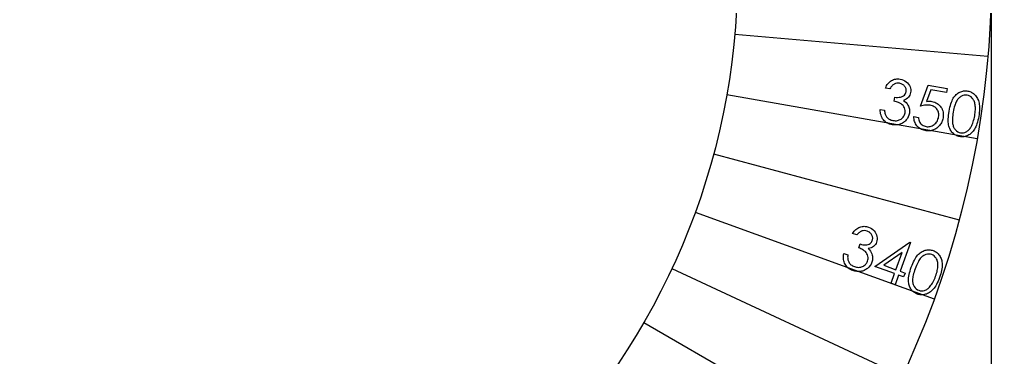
# Model space of a CAD drawing. Header units: millimetres. Extents: x 0 to 150, y -15 to 295.
# Drawn here: x 73.5 to 150, y 114.7 to 141.4 of the extents above; entities that cross this region are included whole.
import ezdxf

# ---------------------------------------------------------------- set-up
doc = ezdxf.new("R2010")
doc.units = ezdxf.units.MM

msp = doc.modelspace()

# ---------------------------------------------------------------- linework, layer by layer
at = {"color": 7, "linetype": 'Continuous', "lineweight": 25}
msp.add_line((150, 39.8), (150, 220), dxfattribs=at)
at = {"color": 7, "linetype": 'Continuous'}
for p, q in [((129.791, 140.206), (149.715, 138.463)), ((129.164, 135.449), (148.861, 131.976)), ((128.126, 130.765), (147.444, 125.589)), ((126.683, 126.189), (145.477, 119.348)), ((124.847, 121.756), (142.973, 113.304)), ((122.631, 117.5), (139.952, 107.5))]:
    msp.add_line(p, q, dxfattribs=at)
at = {"color": 7, "linetype": 'Continuous', "flags": 128}
for points in [[(141.999, 135.892), (141.65, 135.953), (141.65, 135.953), (141.695, 136.052), (141.744, 136.142), (141.797, 136.226), (141.855, 136.303), (141.917, 136.373), (141.983, 136.435), (142.054, 136.491), (142.129, 136.54), (142.208, 136.581), (142.288, 136.615), (142.37, 136.641), (142.454, 136.659), (142.539, 136.669), (142.626, 136.672), (142.715, 136.667), (142.806, 136.655), (142.806, 136.655), (142.936, 136.624), (143.059, 136.579), (143.174, 136.519), (143.282, 136.445), (143.38, 136.359), (143.463, 136.265), (143.53, 136.164), (143.583, 136.053), (143.62, 135.939), (143.641, 135.825), (143.645, 135.712), (143.633, 135.599), (143.633, 135.599), (143.607, 135.493), (143.569, 135.395), (143.517, 135.305), (143.454, 135.223), (143.377, 135.149), (143.287, 135.084), (143.186, 135.027), (143.071, 134.977), (143.071, 134.977), (143.179, 134.901), (143.273, 134.815), (143.355, 134.719), (143.423, 134.614), (143.423, 134.614), (143.463, 134.536), (143.496, 134.457), (143.522, 134.377), (143.54, 134.297), (143.55, 134.215), (143.554, 134.133), (143.55, 134.05), (143.538, 133.966), (143.538, 133.966), (143.503, 133.824), (143.45, 133.689), (143.378, 133.561), (143.287, 133.439), (143.236, 133.382), (143.182, 133.329), (143.125, 133.281), (143.066, 133.237), (143.003, 133.197), (142.938, 133.162), (142.869, 133.131), (142.798, 133.105), (142.651, 133.066), (142.499, 133.047), (142.342, 133.046), (142.18, 133.066), (142.18, 133.066), (142.072, 133.089), (141.971, 133.119), (141.876, 133.156), (141.786, 133.201), (141.703, 133.252), (141.626, 133.311), (141.554, 133.377), (141.488, 133.45), (141.429, 133.53), (141.379, 133.616), (141.335, 133.708), (141.3, 133.807), (141.272, 133.912), (141.252, 134.023), (141.24, 134.14), (141.235, 134.264), (141.235, 134.264), (141.57, 134.206), (141.57, 134.206), (141.579, 134.121), (141.591, 134.042), (141.607, 133.969), (141.626, 133.901), (141.649, 133.837), (141.675, 133.779), (141.705, 133.727), (141.738, 133.68), (141.738, 133.68), (141.785, 133.626), (141.836, 133.577), (141.892, 133.535), (141.953, 133.497), (142.019, 133.464), (142.089, 133.436), (142.164, 133.414), (142.243, 133.397), (142.243, 133.397), (142.335, 133.385), (142.422, 133.38), (142.507, 133.382), (142.588, 133.394), (142.666, 133.412), (142.74, 133.439), (142.811, 133.472), (142.879, 133.514), (142.942, 133.562), (142.999, 133.613), (143.048, 133.668), (143.091, 133.727), (143.128, 133.789), (143.158, 133.855), (143.181, 133.924), (143.197, 133.997), (143.197, 133.997), (143.207, 134.097), (143.203, 134.196), (143.184, 134.294), (143.15, 134.391), (143.103, 134.484), (143.045, 134.567), (142.975, 134.642), (142.894, 134.707), (142.847, 134.737), (142.794, 134.766), (142.733, 134.794), (142.666, 134.821), (142.592, 134.847), (142.511, 134.872), (142.422, 134.897), (142.328, 134.92), (142.328, 134.92), (142.383, 135.233), (142.383, 135.233), (142.499, 135.219), (142.611, 135.214), (142.719, 135.222), (142.825, 135.24), (142.922, 135.268), (143.008, 135.305), (143.081, 135.349), (143.142, 135.401), (143.191, 135.46), (143.231, 135.524), (143.26, 135.592), (143.278, 135.665), (143.278, 135.665), (143.285, 135.72), (143.286, 135.774), (143.281, 135.828), (143.271, 135.881), (143.254, 135.932), (143.231, 135.982), (143.203, 136.032), (143.168, 136.081), (143.129, 136.127), (143.086, 136.169), (143.039, 136.206), (142.989, 136.239), (142.935, 136.267), (142.877, 136.29), (142.814, 136.309), (142.748, 136.323), (142.748, 136.323), (142.64, 136.334), (142.537, 136.329), (142.438, 136.305), (142.345, 136.266), (142.299, 136.24), (142.255, 136.207), (142.211, 136.169), (142.168, 136.125), (142.124, 136.075), (142.082, 136.02), (142.04, 135.959), (141.999, 135.892)], [(146.499, 135.916), (146.442, 135.59), (146.442, 135.59), (145.225, 135.805), (145.225, 135.805), (144.891, 134.904), (144.891, 134.904), (145.005, 134.913), (145.111, 134.915), (145.212, 134.91), (145.304, 134.897), (145.304, 134.897), (145.418, 134.872), (145.524, 134.838), (145.623, 134.795), (145.717, 134.744), (145.802, 134.684), (145.881, 134.614), (145.954, 134.536), (146.019, 134.449), (146.075, 134.356), (146.122, 134.258), (146.158, 134.157), (146.183, 134.053), (146.199, 133.944), (146.203, 133.832), (146.197, 133.716), (146.181, 133.596), (146.181, 133.596), (146.165, 133.513), (146.143, 133.432), (146.116, 133.355), (146.085, 133.28), (146.05, 133.207), (146.01, 133.137), (145.965, 133.07), (145.916, 133.005), (145.864, 132.944), (145.808, 132.888), (145.75, 132.836), (145.69, 132.79), (145.626, 132.747), (145.559, 132.71), (145.491, 132.677), (145.419, 132.649), (145.345, 132.626), (145.269, 132.608), (145.191, 132.595), (145.112, 132.587), (145.032, 132.585), (144.949, 132.587), (144.864, 132.595), (144.778, 132.607), (144.778, 132.607), (144.677, 132.629), (144.581, 132.658), (144.49, 132.695), (144.405, 132.739), (144.326, 132.789), (144.253, 132.848), (144.184, 132.913), (144.121, 132.986), (144.065, 133.064), (144.016, 133.145), (143.976, 133.23), (143.945, 133.318), (143.92, 133.409), (143.904, 133.505), (143.896, 133.603), (143.896, 133.704), (143.896, 133.704), (144.247, 133.642), (144.247, 133.642), (144.253, 133.544), (144.268, 133.454), (144.292, 133.372), (144.323, 133.298), (144.364, 133.231), (144.414, 133.168), (144.472, 133.109), (144.539, 133.055), (144.613, 133.008), (144.69, 132.97), (144.771, 132.942), (144.855, 132.922), (144.855, 132.922), (144.938, 132.911), (145.02, 132.909), (145.1, 132.916), (145.179, 132.93), (145.256, 132.954), (145.332, 132.986), (145.406, 133.026), (145.478, 133.075), (145.546, 133.132), (145.608, 133.193), (145.663, 133.259), (145.71, 133.331), (145.751, 133.409), (145.785, 133.491), (145.812, 133.579), (145.832, 133.672), (145.832, 133.672), (145.843, 133.757), (145.848, 133.839), (145.844, 133.918), (145.833, 133.995), (145.814, 134.068), (145.788, 134.139), (145.754, 134.206), (145.713, 134.272), (145.665, 134.333), (145.612, 134.387), (145.552, 134.436), (145.487, 134.478), (145.416, 134.516), (145.34, 134.546), (145.257, 134.572), (145.169, 134.591), (145.169, 134.591), (145.091, 134.601), (145.008, 134.607), (144.92, 134.608), (144.827, 134.604), (144.729, 134.595), (144.626, 134.58), (144.518, 134.561), (144.405, 134.537), (144.405, 134.537), (145.02, 136.177), (145.02, 136.177), (146.499, 135.916)], [(146.661, 134.124), (146.692, 134.289), (146.726, 134.441), (146.763, 134.584), (146.803, 134.718), (146.845, 134.84), (146.891, 134.951), (146.939, 135.053), (146.99, 135.144), (147.044, 135.227), (147.101, 135.303), (147.161, 135.373), (147.223, 135.438), (147.288, 135.495), (147.356, 135.547), (147.426, 135.592), (147.499, 135.631), (147.574, 135.664), (147.651, 135.691), (147.727, 135.71), (147.805, 135.724), (147.884, 135.732), (147.963, 135.734), (148.044, 135.728), (148.125, 135.717), (148.125, 135.717), (148.207, 135.699), (148.285, 135.676), (148.36, 135.647), (148.433, 135.614), (148.503, 135.573), (148.568, 135.527), (148.632, 135.476), (148.693, 135.419), (148.749, 135.357), (148.801, 135.289), (148.849, 135.216), (148.892, 135.138), (148.93, 135.053), (148.964, 134.964), (148.993, 134.87), (149.018, 134.77), (149.037, 134.664), (149.049, 134.55), (149.056, 134.429), (149.056, 134.3), (149.049, 134.165), (149.037, 134.022), (149.018, 133.871), (148.993, 133.714), (148.993, 133.714), (148.962, 133.557), (148.93, 133.41), (148.892, 133.272), (148.852, 133.142), (148.809, 133.022), (148.762, 132.911), (148.712, 132.809), (148.658, 132.716), (148.601, 132.631), (148.542, 132.552), (148.48, 132.48), (148.416, 132.414), (148.348, 132.355), (148.278, 132.302), (148.205, 132.256), (148.13, 132.216), (148.053, 132.183), (147.975, 132.156), (147.897, 132.135), (147.818, 132.121), (147.738, 132.114), (147.656, 132.112), (147.575, 132.117), (147.492, 132.128), (147.492, 132.128), (147.412, 132.146), (147.334, 132.168), (147.26, 132.197), (147.189, 132.231), (147.121, 132.27), (147.056, 132.315), (146.994, 132.365), (146.936, 132.421), (146.881, 132.482), (146.83, 132.548), (146.784, 132.62), (146.743, 132.696), (146.706, 132.778), (146.675, 132.865), (146.647, 132.957), (146.624, 133.054), (146.607, 133.158), (146.595, 133.271), (146.591, 133.391), (146.593, 133.521), (146.6, 133.659), (146.614, 133.805), (146.634, 133.961), (146.661, 134.124)], [(146.983, 134.061), (146.96, 133.92), (146.942, 133.788), (146.928, 133.664), (146.919, 133.548), (146.915, 133.441), (146.916, 133.341), (146.922, 133.25), (146.932, 133.167), (146.947, 133.091), (146.966, 133.018), (146.988, 132.949), (147.014, 132.885), (147.044, 132.824), (147.079, 132.766), (147.116, 132.713), (147.158, 132.664), (147.248, 132.579), (147.346, 132.513), (147.449, 132.465), (147.558, 132.436), (147.558, 132.436), (147.672, 132.426), (147.785, 132.435), (147.897, 132.463), (148.01, 132.511), (148.064, 132.542), (148.117, 132.579), (148.168, 132.62), (148.216, 132.668), (148.263, 132.719), (148.307, 132.777), (148.349, 132.839), (148.389, 132.907), (148.389, 132.907), (148.435, 132.996), (148.479, 133.089), (148.519, 133.188), (148.556, 133.292), (148.589, 133.402), (148.62, 133.517), (148.647, 133.637), (148.672, 133.763), (148.672, 133.763), (148.692, 133.889), (148.707, 134.01), (148.718, 134.126), (148.726, 134.237), (148.728, 134.342), (148.725, 134.442), (148.718, 134.537), (148.706, 134.626), (148.69, 134.711), (148.671, 134.791), (148.648, 134.866), (148.621, 134.935), (148.59, 134.999), (148.556, 135.059), (148.518, 135.114), (148.476, 135.163), (148.386, 135.248), (148.29, 135.314), (148.188, 135.361), (148.079, 135.391), (148.079, 135.391), (147.965, 135.401), (147.852, 135.391), (147.739, 135.363), (147.625, 135.314), (147.57, 135.282), (147.517, 135.245), (147.466, 135.204), (147.417, 135.157), (147.37, 135.105), (147.325, 135.048), (147.283, 134.985), (147.242, 134.919), (147.203, 134.845), (147.167, 134.761), (147.133, 134.668), (147.099, 134.565), (147.067, 134.453), (147.038, 134.332), (147.01, 134.201), (146.983, 134.061)], [(139.397, 124.394), (139.065, 124.514), (139.065, 124.514), (139.126, 124.603), (139.19, 124.684), (139.256, 124.757), (139.327, 124.822), (139.4, 124.88), (139.476, 124.93), (139.555, 124.973), (139.638, 125.007), (139.722, 125.034), (139.807, 125.054), (139.892, 125.065), (139.978, 125.068), (140.063, 125.064), (140.15, 125.051), (140.237, 125.032), (140.324, 125.004), (140.324, 125.004), (140.446, 124.951), (140.559, 124.885), (140.662, 124.806), (140.755, 124.714), (140.836, 124.613), (140.901, 124.507), (140.95, 124.395), (140.982, 124.277), (140.999, 124.158), (140.999, 124.043), (140.984, 123.93), (140.953, 123.822), (140.953, 123.822), (140.91, 123.722), (140.854, 123.632), (140.788, 123.552), (140.712, 123.483), (140.624, 123.424), (140.524, 123.375), (140.414, 123.337), (140.293, 123.308), (140.293, 123.308), (140.385, 123.214), (140.464, 123.113), (140.528, 123.005), (140.577, 122.889), (140.577, 122.889), (140.603, 122.805), (140.621, 122.722), (140.632, 122.639), (140.636, 122.557), (140.633, 122.475), (140.621, 122.394), (140.603, 122.313), (140.578, 122.232), (140.578, 122.232), (140.519, 122.099), (140.443, 121.975), (140.349, 121.861), (140.239, 121.758), (140.179, 121.711), (140.117, 121.669), (140.052, 121.631), (139.986, 121.598), (139.917, 121.57), (139.847, 121.547), (139.774, 121.528), (139.7, 121.514), (139.548, 121.501), (139.395, 121.508), (139.241, 121.535), (139.085, 121.582), (139.085, 121.582), (138.984, 121.623), (138.889, 121.671), (138.802, 121.724), (138.721, 121.783), (138.649, 121.848), (138.583, 121.92), (138.524, 121.997), (138.472, 122.079), (138.428, 122.168), (138.393, 122.262), (138.366, 122.36), (138.348, 122.464), (138.339, 122.572), (138.339, 122.684), (138.347, 122.802), (138.364, 122.925), (138.364, 122.925), (138.683, 122.809), (138.683, 122.809), (138.677, 122.724), (138.676, 122.645), (138.679, 122.569), (138.686, 122.499), (138.697, 122.433), (138.713, 122.372), (138.733, 122.315), (138.757, 122.263), (138.757, 122.263), (138.794, 122.202), (138.836, 122.145), (138.884, 122.093), (138.937, 122.046), (138.996, 122.002), (139.06, 121.962), (139.13, 121.928), (139.205, 121.897), (139.205, 121.897), (139.293, 121.869), (139.378, 121.849), (139.462, 121.838), (139.544, 121.834), (139.623, 121.838), (139.701, 121.852), (139.777, 121.873), (139.851, 121.902), (139.921, 121.938), (139.986, 121.978), (140.044, 122.024), (140.096, 122.075), (140.143, 122.129), (140.183, 122.189), (140.218, 122.253), (140.247, 122.322), (140.247, 122.322), (140.274, 122.418), (140.287, 122.516), (140.285, 122.616), (140.269, 122.717), (140.239, 122.817), (140.197, 122.909), (140.141, 122.994), (140.073, 123.072), (140.032, 123.109), (139.984, 123.147), (139.929, 123.186), (139.868, 123.224), (139.799, 123.262), (139.723, 123.301), (139.641, 123.341), (139.552, 123.38), (139.552, 123.38), (139.661, 123.679), (139.661, 123.679), (139.772, 123.644), (139.882, 123.62), (139.99, 123.609), (140.096, 123.609), (140.197, 123.62), (140.288, 123.64), (140.367, 123.671), (140.436, 123.712), (140.495, 123.761), (140.544, 123.817), (140.584, 123.878), (140.615, 123.947), (140.615, 123.947), (140.631, 124), (140.642, 124.054), (140.646, 124.107), (140.645, 124.16), (140.638, 124.214), (140.624, 124.268), (140.605, 124.322), (140.579, 124.376), (140.549, 124.428), (140.514, 124.477), (140.474, 124.521), (140.431, 124.562), (140.382, 124.599), (140.328, 124.632), (140.27, 124.662), (140.208, 124.687), (140.208, 124.687), (140.103, 124.716), (140.001, 124.728), (139.901, 124.723), (139.802, 124.7), (139.753, 124.682), (139.703, 124.657), (139.653, 124.628), (139.603, 124.592), (139.552, 124.552), (139.5, 124.505), (139.449, 124.452), (139.397, 124.394)], [(143.561, 123.825), (143.628, 123.801), (143.628, 123.801), (142.802, 121.532), (142.802, 121.532), (143.196, 121.389), (143.196, 121.389), (143.083, 121.077), (143.083, 121.077), (142.689, 121.22), (142.689, 121.22), (142.413, 120.464), (142.413, 120.464), (142.088, 120.582), (142.088, 120.582), (142.363, 121.339), (142.363, 121.339), (140.808, 121.905), (140.808, 121.905), (143.562, 123.825)], [(143.683, 121.843), (143.742, 121.999), (143.802, 122.144), (143.863, 122.278), (143.926, 122.401), (143.988, 122.514), (144.053, 122.617), (144.118, 122.708), (144.184, 122.788), (144.251, 122.861), (144.321, 122.927), (144.391, 122.985), (144.464, 123.037), (144.537, 123.083), (144.613, 123.122), (144.69, 123.154), (144.769, 123.18), (144.848, 123.199), (144.927, 123.213), (145.006, 123.219), (145.085, 123.22), (145.164, 123.213), (145.242, 123.201), (145.321, 123.182), (145.399, 123.157), (145.399, 123.157), (145.476, 123.125), (145.55, 123.089), (145.619, 123.047), (145.684, 123.001), (145.745, 122.949), (145.803, 122.893), (145.856, 122.831), (145.906, 122.765), (145.951, 122.694), (145.99, 122.618), (146.024, 122.537), (146.052, 122.453), (146.075, 122.364), (146.093, 122.27), (146.105, 122.172), (146.112, 122.069), (146.113, 121.961), (146.106, 121.848), (146.091, 121.727), (146.068, 121.601), (146.039, 121.469), (146.002, 121.33), (145.957, 121.186), (145.905, 121.035), (145.905, 121.035), (145.848, 120.886), (145.79, 120.747), (145.73, 120.618), (145.667, 120.498), (145.604, 120.387), (145.538, 120.286), (145.471, 120.194), (145.402, 120.112), (145.331, 120.039), (145.259, 119.971), (145.186, 119.911), (145.111, 119.858), (145.034, 119.811), (144.956, 119.771), (144.877, 119.738), (144.797, 119.712), (144.715, 119.692), (144.634, 119.68), (144.553, 119.673), (144.473, 119.673), (144.393, 119.68), (144.313, 119.692), (144.233, 119.711), (144.154, 119.737), (144.154, 119.737), (144.078, 119.768), (144.006, 119.804), (143.938, 119.844), (143.874, 119.89), (143.814, 119.94), (143.758, 119.995), (143.706, 120.055), (143.657, 120.121), (143.614, 120.191), (143.576, 120.264), (143.543, 120.343), (143.516, 120.425), (143.495, 120.512), (143.478, 120.603), (143.467, 120.698), (143.462, 120.797), (143.462, 120.902), (143.471, 121.015), (143.488, 121.135), (143.511, 121.262), (143.543, 121.397), (143.582, 121.538), (143.628, 121.687), (143.683, 121.843)], [(142.477, 121.651), (142.971, 123.007), (142.971, 123.007), (141.519, 121.999), (141.519, 121.999), (142.477, 121.651)], [(143.988, 121.725), (143.941, 121.591), (143.901, 121.464), (143.865, 121.344), (143.837, 121.232), (143.814, 121.127), (143.798, 121.029), (143.788, 120.939), (143.783, 120.855), (143.785, 120.778), (143.79, 120.703), (143.8, 120.632), (143.815, 120.563), (143.834, 120.498), (143.858, 120.436), (143.886, 120.377), (143.918, 120.321), (143.992, 120.222), (144.077, 120.14), (144.17, 120.075), (144.272, 120.027), (144.272, 120.027), (144.382, 119.998), (144.494, 119.987), (144.61, 119.995), (144.729, 120.023), (144.788, 120.044), (144.846, 120.071), (144.904, 120.103), (144.959, 120.141), (145.014, 120.184), (145.068, 120.233), (145.12, 120.288), (145.171, 120.347), (145.171, 120.347), (145.232, 120.426), (145.29, 120.51), (145.347, 120.601), (145.401, 120.697), (145.454, 120.799), (145.503, 120.907), (145.551, 121.02), (145.597, 121.139), (145.597, 121.139), (145.639, 121.26), (145.675, 121.376), (145.707, 121.489), (145.732, 121.596), (145.752, 121.7), (145.768, 121.798), (145.777, 121.892), (145.781, 121.983), (145.78, 122.069), (145.775, 122.15), (145.765, 122.228), (145.751, 122.301), (145.732, 122.37), (145.708, 122.434), (145.68, 122.494), (145.648, 122.55), (145.574, 122.649), (145.491, 122.731), (145.399, 122.795), (145.297, 122.842), (145.297, 122.842), (145.187, 122.873), (145.074, 122.883), (144.957, 122.874), (144.837, 122.845), (144.777, 122.823), (144.718, 122.797), (144.661, 122.765), (144.604, 122.727), (144.549, 122.684), (144.495, 122.636), (144.442, 122.582), (144.391, 122.523), (144.341, 122.458), (144.29, 122.382), (144.24, 122.296), (144.189, 122.201), (144.139, 122.096), (144.089, 121.982), (144.039, 121.858), (143.988, 121.725)]]:
    msp.add_lwpolyline(points, dxfattribs=at)
at = {"color": 7, "linetype": 'Continuous'}
for radius in [75, 55]:
    msp.add_circle((75, 145), radius, dxfattribs=at)

doc.saveas('drawing.dxf')
